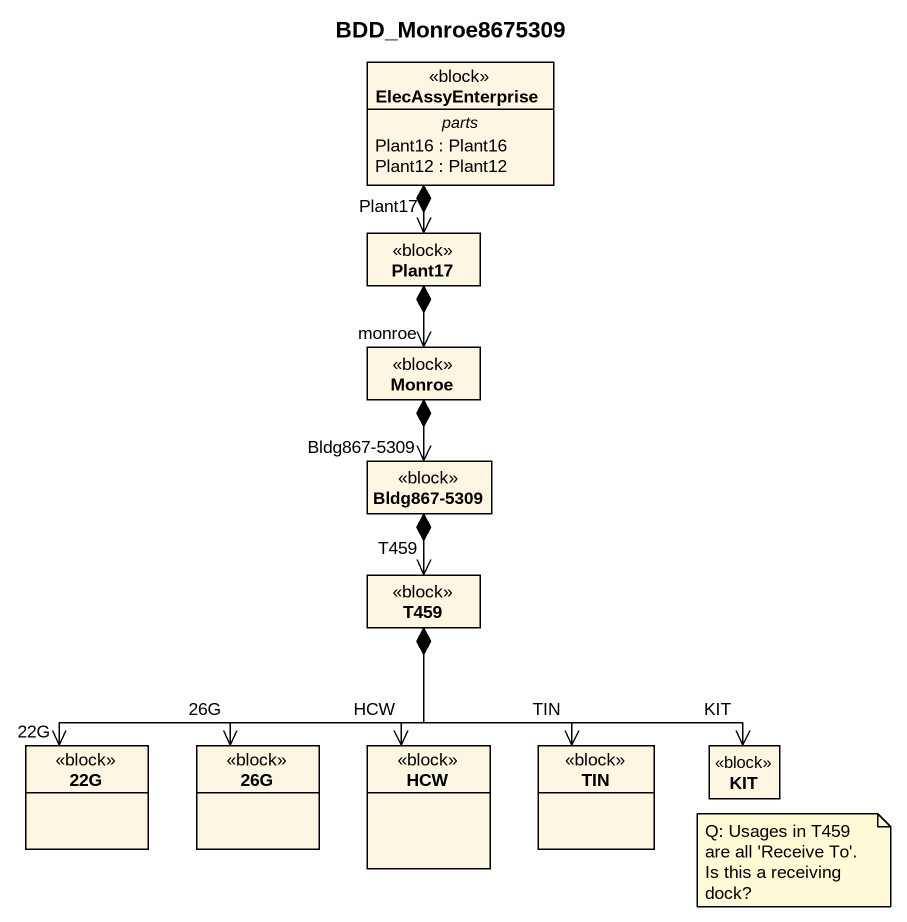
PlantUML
@startuml
title BDD_Monroe8675309
hide circle
hide empty members
class ElecAssyEnterprise <<block>> {
  -- parts --
  Plant16 : Plant16
  Plant12 : Plant12
}
class Plant17 <<block>>
class Monroe <<block>>
class "Bldg867-5309" as Bldg867_5309 <<block>>
class T459 <<block>>
class "22G" as c22G <<block>>
class "26G" as c26G <<block>>
class HCW <<block>>
class TIN <<block>>
class KIT <<block>>
Plant17 "Plant17" <-up-* ElecAssyEnterprise
Monroe "monroe" <-up-* Plant17
Bldg867_5309 "Bldg867-5309" <-up-* Monroe
T459 "T459" <-up-* Bldg867_5309
c22G "22G" <-right-* T459
c26G "26G" <-up-* T459
HCW "HCW" <-up-* T459
TIN "TIN" <-up-* T459
KIT "KIT" <-left-* T459
note as N1
  Q: Usages in T459 are all 'Receive To'. Is this a receiving dock?
end note
@enduml
